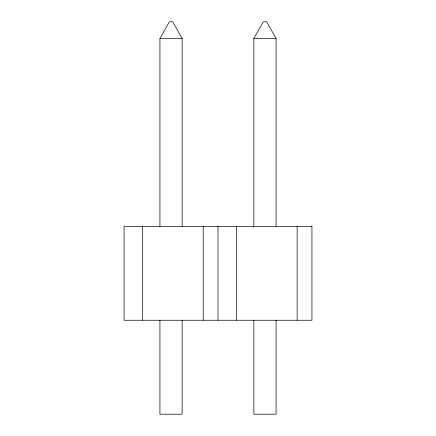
<?xml version="1.0" encoding="UTF-8"?>
<svg xmlns="http://www.w3.org/2000/svg" width="436" height="436" viewBox="0 0 436 436"><rect width="100%" height="100%" fill="white"/><g stroke="black" fill="none" stroke-linecap="round" stroke-linejoin="round"><path stroke-width="0.65" d="M159.936 226.322L159.936 38.444L169.332 21.8L172.732 21.8L182.128 38.444L182.128 226.322M253.872 226.322L253.872 38.444L263.268 21.8L266.669 21.8L276.064 38.444L276.064 226.322M159.936 38.444L182.128 38.444M253.872 38.444L276.064 38.444M297.145 226.322L297.145 320.258M276.064 320.258L276.064 414.2L253.872 414.2L253.872 320.258M236.492 226.322L236.492 320.258M218 226.322L218 320.258M203.209 226.322L203.209 320.258M182.128 320.258L182.128 414.2L159.936 414.2L159.936 320.258M142.55 226.322L142.55 320.258M311.942 226.322L124.058 226.322L124.058 320.258L311.942 320.258L311.942 226.322"/></g></svg>
